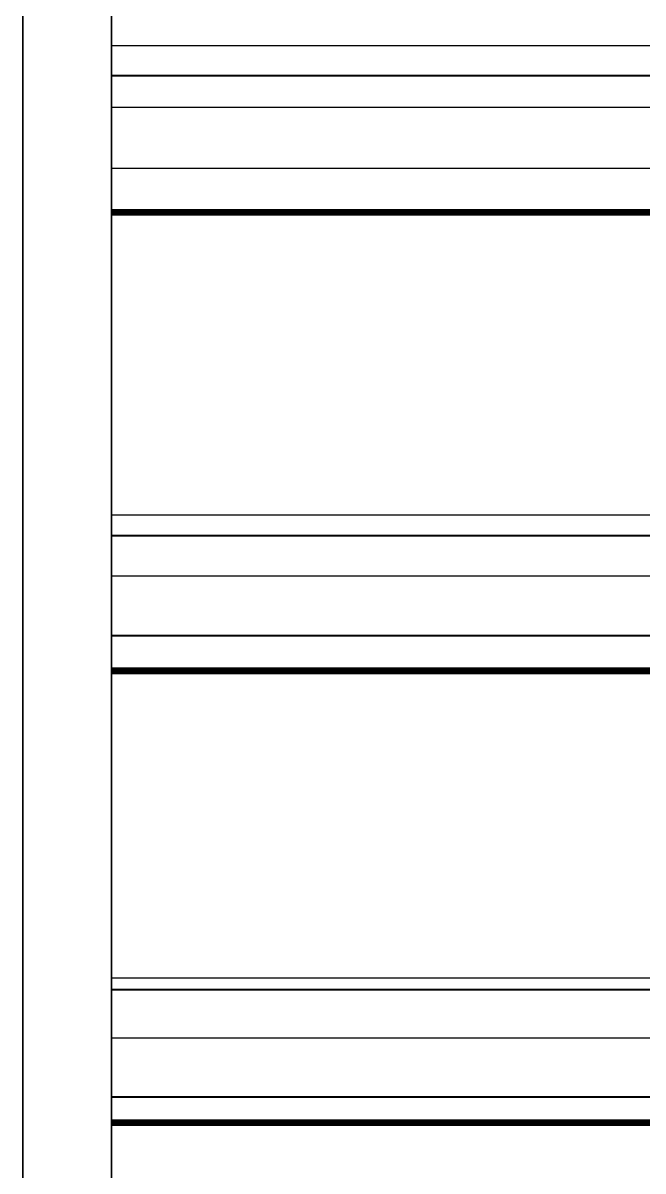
# Model space of a CAD drawing. Header units: millimetres. Extents: x -85 to 1059, y -155 to 155.
# Drawn here: x 1000 to 1003.5, y -89.45 to -82.97 of the extents above; entities that cross this region are included whole.
import ezdxf

# ---------------------------------------------------------------- set-up
doc = ezdxf.new("R2010")
doc.units = ezdxf.units.MM
doc.header["$MEASUREMENT"] = 0
doc.layers.add('Default', color=7, linetype='Continuous', true_color=0x000000)

msp = doc.modelspace()

# ---------------------------------------------------------------- linework, layer by layer
at = {"layer": 'Default'}
for points, knots in [([(1000, 0, -154), (1000, -154, -154), (1000, -154), (1000, -154, 154), (1000, 0, 154), (1000, 154, 154), (1000, 154), (1000, 154, -154), (1000, 0, -154)], [0, 0, 0, 241.902634, 241.902634, 483.805269, 483.805269, 725.707903, 725.707903, 967.610537, 967.610537, 967.610537]), ([(1000, 0, -150), (1000, -150, -150), (1000, -150), (1000, -150, 150), (1000, 0, 150), (1000, 150, 150), (1000, 150), (1000, 150, -150), (1000, 0, -150)], [0, 0, 0, 235.619449, 235.619449, 471.238898, 471.238898, 706.858347, 706.858347, 942.477796, 942.477796, 942.477796])]:
    msp.add_rational_spline(points, [1, 0.707106781187, 1, 0.707106781187, 1, 0.707106781187, 1, 0.707106781187, 1], degree=2, knots=knots, dxfattribs=at)
for points, degree, knots in [([(1000.5, 0.0018, 150.0005), (1000.5, 82.8446, 150.0005), (1000.5, 150.0018, 82.8432), (1000.5, 150.0018, 0.0004), (1000.5, 150.0018, -82.8427), (1000.5, 82.8446, -150), (1000.5, 0.0018, -150), (1000.5, -82.8411, -150), (1000.5, -149.9983, -82.8427), (1000.5, -149.9983, 0.0004), (1000.5, -149.9983, 82.8432), (1000.5, -82.8411, 150.0005), (1000.5, 0.0018, 150.0005)], 3, [-5, -5, -5, -5, -4, -4, -4, -3, -3, -3, -2, -2, -2, -1, -1, -1, -1]), ([(1000.5, 0.3488, 139.7504), (1000.5, -76.9709, 139.7504), (1000.5, -139.6511, 77.0702), (1000.5, -139.6511, -0.2498), (1000.5, -139.6511, -77.5699), (1000.5, -76.9709, -140.2497), (1000.5, 0.3488, -140.2497), (1000.5, 77.6689, -140.2497), (1000.5, 140.349, -77.5699), (1000.5, 140.349, -0.2498), (1000.5, 140.349, 77.0702), (1000.5, 77.6689, 139.7504), (1000.5, 0.3488, 139.7504)], 3, [20636, 20636, 20636, 20636, 20637, 20637, 20637, 20638, 20638, 20638, 20639, 20639, 20639, 20640, 20640, 20640, 20640]), ([(1000.5, 0.0018, 140.0004), (1000.5, -77.318, 140.0004), (1000.5, -139.9981, 77.3202), (1000.5, -139.9981, 0.0002), (1000.5, -139.9981, -77.3199), (1000.5, -77.318, -139.9997), (1000.5, 0.0018, -139.9997), (1000.5, 77.3215, -139.9997), (1000.5, 140.002, -77.3199), (1000.5, 140.002, 0.0002), (1000.5, 140.002, 77.3202), (1000.5, 77.3215, 140.0004), (1000.5, 0.0018, 140.0004)], 3, [-1, -1, -1, -1, 0, 0, 0, 1, 1, 1, 2, 2, 2, 3, 3, 3, 3]), ([(1000.5, -81.4378, -129.5303), (1000.5, -81.469, -129.5563), (1000.5, -81.5002, -129.5822), (1000.5, -81.5371, -129.6129), (1000.5, -81.5739, -129.6436), (1000.5, -81.6111, -129.6744), (1000.5, -81.6484, -129.7053), (1000.5, -81.6858, -129.7362), (1000.5, -81.7232, -129.767), (1000.5, -81.7607, -129.7983), (1000.5, -81.7983, -129.8295), (1000.5, -81.8362, -129.8604), (1000.5, -81.8741, -129.8912), (1000.5, -81.9126, -129.9226), (1000.5, -81.951, -129.954), (1000.5, -81.9897, -129.9854), (1000.5, -82.0283, -130.0168), (1000.5, -82.0673, -130.0482), (1000.5, -82.1063, -130.0796), (1000.5, -82.1453, -130.1112), (1000.5, -82.1842, -130.1428), (1000.5, -82.2239, -130.1745), (1000.5, -82.2636, -130.2063), (1000.5, -82.3033, -130.2382), (1000.5, -82.343, -130.2701), (1000.5, -82.3832, -130.3019), (1000.5, -82.4234, -130.3336), (1000.5, -82.4636, -130.3657), (1000.5, -82.5039, -130.3978), (1000.5, -82.5448, -130.4299), (1000.5, -82.5857, -130.462), (1000.5, -82.6266, -130.4943), (1000.5, -82.6675, -130.5266), (1000.5, -82.709, -130.5589), (1000.5, -82.7504, -130.5911), (1000.5, -82.7921, -130.6236), (1000.5, -82.8337, -130.656), (1000.5, -82.8755, -130.6885), (1000.5, -82.9173, -130.721), (1000.5, -82.9596, -130.7538), (1000.5, -83.002, -130.7866), (1000.5, -83.0445, -130.8192), (1000.5, -83.087, -130.8518), (1000.5, -83.0944, -130.8575), (1000.5, -83.1018, -130.8631)], 2, [12239, 12239, 12239, 12240, 12240, 12241, 12241, 12242, 12242, 12243, 12243, 12244, 12244, 12245, 12245, 12246, 12246, 12247, 12247, 12248, 12248, 12249, 12249, 12250, 12250, 12251, 12251, 12252, 12252, 12253, 12253, 12254, 12254, 12255, 12255, 12256, 12256, 12257, 12257, 12258, 12258, 12259, 12259, 12260, 12260, 12261, 12261, 12261]), ([(1000.5, -83.1018, 130.3635), (1000.5, -83.0944, 130.3579), (1000.5, -83.087, 130.3522), (1000.5, -83.0445, 130.3194), (1000.5, -83.002, 130.2866), (1000.5, -82.9596, 130.2542), (1000.5, -82.9173, 130.2217), (1000.5, -82.8755, 130.1889), (1000.5, -82.8337, 130.1561), (1000.5, -82.7921, 130.1238), (1000.5, -82.7504, 130.0915), (1000.5, -82.709, 130.0591), (1000.5, -82.6675, 130.0266), (1000.5, -82.6266, 129.9945), (1000.5, -82.5857, 129.9624), (1000.5, -82.5448, 129.9303), (1000.5, -82.5039, 129.8982), (1000.5, -82.4636, 129.8661), (1000.5, -82.4234, 129.834), (1000.5, -82.3832, 129.8021), (1000.5, -82.343, 129.7702), (1000.5, -82.3033, 129.7384), (1000.5, -82.2636, 129.7067), (1000.5, -82.2239, 129.6749), (1000.5, -82.1842, 129.6432), (1000.5, -82.1453, 129.6116), (1000.5, -82.1063, 129.58), (1000.5, -82.0673, 129.5486), (1000.5, -82.0283, 129.5172), (1000.5, -81.9897, 129.4858), (1000.5, -81.951, 129.4544), (1000.5, -81.9126, 129.4232), (1000.5, -81.8741, 129.392), (1000.5, -81.8362, 129.3606), (1000.5, -81.7983, 129.3292), (1000.5, -81.7607, 129.2983), (1000.5, -81.7232, 129.2674), (1000.5, -81.6858, 129.2366), (1000.5, -81.6484, 129.2057), (1000.5, -81.6111, 129.1748), (1000.5, -81.5739, 129.144), (1000.5, -81.5371, 129.1133), (1000.5, -81.5002, 129.0826), (1000.5, -81.469, 129.0565), (1000.5, -81.4378, 129.0304)], 2, [18829, 18829, 18829, 18830, 18830, 18831, 18831, 18832, 18832, 18833, 18833, 18834, 18834, 18835, 18835, 18836, 18836, 18837, 18837, 18838, 18838, 18839, 18839, 18840, 18840, 18841, 18841, 18842, 18842, 18843, 18843, 18844, 18844, 18845, 18845, 18846, 18846, 18847, 18847, 18848, 18848, 18849, 18849, 18850, 18850, 18851, 18851, 18851]), ([(1000.5, -83.2711, 127.845), (1000.5, -83.2828, 127.8874), (1000.5, -83.2944, 127.9297), (1000.5, -83.3069, 127.9759), (1000.5, -83.3195, 128.0221), (1000.5, -83.332, 128.0687), (1000.5, -83.3445, 128.1153), (1000.5, -83.3572, 128.1622), (1000.5, -83.3699, 128.2091), (1000.5, -83.3824, 128.2562), (1000.5, -83.395, 128.3033), (1000.5, -83.4075, 128.3509), (1000.5, -83.42, 128.3986), (1000.5, -83.4325, 128.4464), (1000.5, -83.4451, 128.4942), (1000.5, -83.4576, 128.5423), (1000.5, -83.4701, 128.5905), (1000.5, -83.4826, 128.6388), (1000.5, -83.4952, 128.6871), (1000.5, -83.5075, 128.736), (1000.5, -83.5199, 128.7848), (1000.5, -83.5324, 128.8341), (1000.5, -83.5449, 128.8833), (1000.5, -83.5572, 128.9327), (1000.5, -83.5696, 128.9821), (1000.5, -83.5819, 129.0316), (1000.5, -83.5943, 129.0812), (1000.5, -83.6068, 129.1313), (1000.5, -83.6193, 129.1814), (1000.5, -83.6315, 129.232), (1000.5, -83.6437, 129.2826), (1000.5, -83.6558, 129.3332), (1000.5, -83.668, 129.3839), (1000.5, -83.6804, 129.4348), (1000.5, -83.6927, 129.4858), (1000.5, -83.7049, 129.5371), (1000.5, -83.7171, 129.5885), (1000.5, -83.7292, 129.6402), (1000.5, -83.7414, 129.6918), (1000.5, -83.7536, 129.7439), (1000.5, -83.7657, 129.7959), (1000.5, -83.7779, 129.8481), (1000.5, -83.7901, 129.9003), (1000.5, -83.7922, 129.9093), (1000.5, -83.7943, 129.9183)], 2, [18804, 18804, 18804, 18805.045455, 18805.045455, 18806.090909, 18806.090909, 18807.136364, 18807.136364, 18808.181818, 18808.181818, 18809.227273, 18809.227273, 18810.272727, 18810.272727, 18811.318182, 18811.318182, 18812.363636, 18812.363636, 18813.409091, 18813.409091, 18814.454545, 18814.454545, 18815.5, 18815.5, 18816.545455, 18816.545455, 18817.590909, 18817.590909, 18818.636364, 18818.636364, 18819.681818, 18819.681818, 18820.727273, 18820.727273, 18821.772727, 18821.772727, 18822.818182, 18822.818182, 18823.863636, 18823.863636, 18824.909091, 18824.909091, 18825.954545, 18825.954545, 18827, 18827, 18827]), ([(1000.5, -83.7943, -130.4183), (1000.5, -83.7922, -130.4093), (1000.5, -83.7901, -130.4003), (1000.5, -83.7779, -130.3479), (1000.5, -83.7657, -130.2955), (1000.5, -83.7536, -130.2436), (1000.5, -83.7414, -130.1918), (1000.5, -83.7292, -130.1401), (1000.5, -83.7171, -130.0884), (1000.5, -83.7049, -130.0371), (1000.5, -83.6927, -129.9858), (1000.5, -83.6804, -129.9346), (1000.5, -83.668, -129.8835), (1000.5, -83.6558, -129.8328), (1000.5, -83.6437, -129.7822), (1000.5, -83.6315, -129.7318), (1000.5, -83.6193, -129.6813), (1000.5, -83.6068, -129.6314), (1000.5, -83.5943, -129.5815), (1000.5, -83.5819, -129.5316), (1000.5, -83.5696, -129.4816), (1000.5, -83.5572, -129.4323), (1000.5, -83.5449, -129.3829), (1000.5, -83.5324, -129.3338), (1000.5, -83.5199, -129.2848), (1000.5, -83.5075, -129.2359), (1000.5, -83.4952, -129.1871), (1000.5, -83.4826, -129.1386), (1000.5, -83.4701, -129.0901), (1000.5, -83.4576, -129.0419), (1000.5, -83.4451, -128.9938), (1000.5, -83.4325, -128.946), (1000.5, -83.42, -128.8982), (1000.5, -83.4075, -128.8507), (1000.5, -83.395, -128.8033), (1000.5, -83.3824, -128.756), (1000.5, -83.3699, -128.7087), (1000.5, -83.3572, -128.6618), (1000.5, -83.3445, -128.6149), (1000.5, -83.332, -128.5683), (1000.5, -83.3195, -128.5217), (1000.5, -83.3069, -128.4755), (1000.5, -83.2944, -128.4293), (1000.5, -83.2837, -128.39), (1000.5, -83.2729, -128.3506)], 2, [12263, 12263, 12263, 12264, 12264, 12265, 12265, 12266, 12266, 12267, 12267, 12268, 12268, 12269, 12269, 12270, 12270, 12271, 12271, 12272, 12272, 12273, 12273, 12274, 12274, 12275, 12275, 12276, 12276, 12277, 12277, 12278, 12278, 12279, 12279, 12280, 12280, 12281, 12281, 12282, 12282, 12283, 12283, 12284, 12284, 12285, 12285, 12285]), ([(1000.5, -83.2729, -128.3168), (1000.5, -83.3962, -128.236), (1000.5, -83.5195, -128.1552), (1000.5, -83.65, -128.0695), (1000.5, -83.7806, -127.9838), (1000.5, -83.9035, -127.9026), (1000.5, -84.0264, -127.8215)], 2, [12294, 12294, 12294, 12295, 12295, 12296, 12296, 12297, 12297, 12297]), ([(1000.5, -84.0264, 127.3219), (1000.5, -83.9035, 127.403), (1000.5, -83.7806, 127.4842), (1000.5, -83.65, 127.5699), (1000.5, -83.5195, 127.6556), (1000.5, -83.3962, 127.7362), (1000.5, -83.2729, 127.8168)], 2, [18793, 18793, 18793, 18794, 18794, 18795, 18795, 18796, 18796, 18796]), ([(1000.5, -84.0286, -127.8208), (1000.5, -84.0298, -127.8208), (1000.5, -84.031, -127.8208), (1000.5, -84.0323, -127.8208), (1000.5, -84.0335, -127.8208)], 2, [12298, 12298, 12298, 12299, 12299, 12300, 12300, 12300]), ([(1000.5, -84.0483, -127.8282), (1000.5, -84.0506, -127.8298), (1000.5, -84.0529, -127.8314), (1000.5, -84.0554, -127.8331), (1000.5, -84.0578, -127.8349)], 2, [12304, 12304, 12304, 12305, 12305, 12306, 12306, 12306]), ([(1000.5, -85.7487, 128.6342), (1000.5, -85.7413, 128.6286), (1000.5, -85.7339, 128.6229), (1000.5, -85.6907, 128.5912), (1000.5, -85.6475, 128.5594), (1000.5, -85.6044, 128.5275), (1000.5, -85.5614, 128.4956), (1000.5, -85.5189, 128.4638), (1000.5, -85.4764, 128.4321), (1000.5, -85.434, 128.4007), (1000.5, -85.3917, 128.3693), (1000.5, -85.3499, 128.3377), (1000.5, -85.3081, 128.3061), (1000.5, -85.2663, 128.2747), (1000.5, -85.2245, 128.2433), (1000.5, -85.1832, 128.2119), (1000.5, -85.1419, 128.1805), (1000.5, -85.1008, 128.1497), (1000.5, -85.0597, 128.1188), (1000.5, -85.0188, 128.0876), (1000.5, -84.9779, 128.0564), (1000.5, -84.9377, 128.0253), (1000.5, -84.8974, 127.9943), (1000.5, -84.8572, 127.9634), (1000.5, -84.817, 127.9325), (1000.5, -84.7772, 127.9018), (1000.5, -84.7373, 127.8712), (1000.5, -84.6978, 127.8405), (1000.5, -84.6583, 127.8098), (1000.5, -84.6189, 127.7793), (1000.5, -84.5796, 127.7487), (1000.5, -84.5408, 127.718), (1000.5, -84.502, 127.6874), (1000.5, -84.4634, 127.657), (1000.5, -84.4247, 127.6267), (1000.5, -84.3863, 127.5963), (1000.5, -84.3478, 127.566), (1000.5, -84.3097, 127.536), (1000.5, -84.2716, 127.506), (1000.5, -84.2339, 127.476), (1000.5, -84.1961, 127.4461), (1000.5, -84.1587, 127.4162), (1000.5, -84.1213, 127.3864), (1000.5, -84.0871, 127.3589), (1000.5, -84.0529, 127.3314)], 2, [18762, 18762, 18762, 18763.045455, 18763.045455, 18764.090909, 18764.090909, 18765.136364, 18765.136364, 18766.181818, 18766.181818, 18767.227273, 18767.227273, 18768.272727, 18768.272727, 18769.318182, 18769.318182, 18770.363636, 18770.363636, 18771.409091, 18771.409091, 18772.454545, 18772.454545, 18773.5, 18773.5, 18774.545455, 18774.545455, 18775.590909, 18775.590909, 18776.636364, 18776.636364, 18777.681818, 18777.681818, 18778.727273, 18778.727273, 18779.772727, 18779.772727, 18780.818182, 18780.818182, 18781.863636, 18781.863636, 18782.909091, 18782.909091, 18783.954545, 18783.954545, 18785, 18785, 18785]), ([(1000.5, -84.0578, -127.8349), (1000.5, -84.0896, -127.8605), (1000.5, -84.1213, -127.886), (1000.5, -84.1587, -127.9158), (1000.5, -84.1961, -127.9457), (1000.5, -84.2339, -127.9758), (1000.5, -84.2716, -128.006), (1000.5, -84.3097, -128.0361), (1000.5, -84.3478, -128.0663), (1000.5, -84.3863, -128.0965), (1000.5, -84.4247, -128.1266), (1000.5, -84.4634, -128.157), (1000.5, -84.502, -128.1873), (1000.5, -84.5408, -128.2176), (1000.5, -84.5796, -128.248), (1000.5, -84.6189, -128.2787), (1000.5, -84.6583, -128.3094), (1000.5, -84.6978, -128.3401), (1000.5, -84.7373, -128.3707), (1000.5, -84.7772, -128.4016), (1000.5, -84.817, -128.4325), (1000.5, -84.8572, -128.4634), (1000.5, -84.8974, -128.4942), (1000.5, -84.9377, -128.5251), (1000.5, -84.9779, -128.556), (1000.5, -85.0188, -128.587), (1000.5, -85.0597, -128.618), (1000.5, -85.1008, -128.6494), (1000.5, -85.1419, -128.6808), (1000.5, -85.1832, -128.7121), (1000.5, -85.2245, -128.7433), (1000.5, -85.2663, -128.7747), (1000.5, -85.3081, -128.8061), (1000.5, -85.3499, -128.8375), (1000.5, -85.3917, -128.8689), (1000.5, -85.434, -128.9006), (1000.5, -85.4764, -128.9324), (1000.5, -85.5189, -128.9639), (1000.5, -85.5614, -128.9955), (1000.5, -85.6044, -129.0273), (1000.5, -85.6475, -129.059), (1000.5, -85.6907, -129.0909), (1000.5, -85.7339, -129.1229), (1000.5, -85.7413, -129.1282), (1000.5, -85.7487, -129.1335)], 2, [12306, 12306, 12306, 12307, 12307, 12308, 12308, 12309, 12309, 12310, 12310, 12311, 12311, 12312, 12312, 12313, 12313, 12314, 12314, 12315, 12315, 12316, 12316, 12317, 12317, 12318, 12318, 12319, 12319, 12320, 12320, 12321, 12321, 12322, 12322, 12323, 12323, 12324, 12324, 12325, 12325, 12326, 12326, 12327, 12327, 12328, 12328, 12328]), ([(1000.5, -86.4274, -128.6565), (1000.5, -86.4142, -128.6046), (1000.5, -86.401, -128.5528), (1000.5, -86.3878, -128.5011), (1000.5, -86.3745, -128.4494), (1000.5, -86.3613, -128.3981), (1000.5, -86.3481, -128.3468), (1000.5, -86.3348, -128.2956), (1000.5, -86.3216, -128.2445), (1000.5, -86.3084, -128.1935), (1000.5, -86.2952, -128.1425), (1000.5, -86.2817, -128.0921), (1000.5, -86.2683, -128.0416), (1000.5, -86.2549, -127.9915), (1000.5, -86.2415, -127.9414), (1000.5, -86.2283, -127.8917), (1000.5, -86.2151, -127.8419), (1000.5, -86.2017, -127.7925), (1000.5, -86.1883, -127.7432), (1000.5, -86.1749, -127.6938), (1000.5, -86.1615, -127.6444), (1000.5, -86.1479, -127.5957), (1000.5, -86.1343, -127.547), (1000.5, -86.1209, -127.4985), (1000.5, -86.1075, -127.45), (1000.5, -86.0941, -127.4017), (1000.5, -86.0807, -127.3533), (1000.5, -86.0673, -127.3055), (1000.5, -86.0539, -127.2577), (1000.5, -86.0404, -127.2101), (1000.5, -86.027, -127.1625), (1000.5, -86.0135, -127.1154), (1000.5, -85.9999, -127.0683), (1000.5, -85.9863, -127.0212), (1000.5, -85.9727, -126.9741), (1000.5, -85.9591, -126.9275), (1000.5, -85.9456, -126.881), (1000.5, -85.9321, -126.8348), (1000.5, -85.9187, -126.7885), (1000.5, -85.9052, -126.7425), (1000.5, -85.8916, -126.6965), (1000.5, -85.8792, -126.6547), (1000.5, -85.8669, -126.6129)], 2, [12331, 12331, 12331, 12332.047619, 12332.047619, 12333.095238, 12333.095238, 12334.142857, 12334.142857, 12335.190476, 12335.190476, 12336.238095, 12336.238095, 12337.285714, 12337.285714, 12338.333333, 12338.333333, 12339.380952, 12339.380952, 12340.428571, 12340.428571, 12341.47619, 12341.47619, 12342.52381, 12342.52381, 12343.571429, 12343.571429, 12344.619048, 12344.619048, 12345.666667, 12345.666667, 12346.714286, 12346.714286, 12347.761905, 12347.761905, 12348.809524, 12348.809524, 12349.857143, 12349.857143, 12350.904762, 12350.904762, 12351.952381, 12351.952381, 12353, 12353, 12353]), ([(1000.5, -85.8669, 126.1129), (1000.5, -85.8792, 126.1547), (1000.5, -85.8916, 126.1965), (1000.5, -85.9052, 126.2426), (1000.5, -85.9187, 126.2886), (1000.5, -85.9321, 126.335), (1000.5, -85.9456, 126.3814), (1000.5, -85.9591, 126.4281), (1000.5, -85.9727, 126.4749), (1000.5, -85.9863, 126.5216), (1000.5, -85.9999, 126.5683), (1000.5, -86.0135, 126.6156), (1000.5, -86.027, 126.6629), (1000.5, -86.0404, 126.7103), (1000.5, -86.0539, 126.7578), (1000.5, -86.0673, 126.8058), (1000.5, -86.0807, 126.8537), (1000.5, -86.0941, 126.9019), (1000.5, -86.1075, 126.9501), (1000.5, -86.1209, 126.9987), (1000.5, -86.1343, 127.0474), (1000.5, -86.1479, 127.0963), (1000.5, -86.1615, 127.1451), (1000.5, -86.1749, 127.1942), (1000.5, -86.1883, 127.2432), (1000.5, -86.2017, 127.2928), (1000.5, -86.2151, 127.3423), (1000.5, -86.2283, 127.3921), (1000.5, -86.2415, 127.4418), (1000.5, -86.2549, 127.4919), (1000.5, -86.2683, 127.542), (1000.5, -86.2817, 127.5925), (1000.5, -86.2952, 127.6429), (1000.5, -86.3084, 127.6937), (1000.5, -86.3216, 127.7445), (1000.5, -86.3348, 127.7955), (1000.5, -86.3481, 127.8465), (1000.5, -86.3613, 127.898), (1000.5, -86.3745, 127.9495), (1000.5, -86.3878, 128.0012), (1000.5, -86.401, 128.0528), (1000.5, -86.4142, 128.105), (1000.5, -86.4274, 128.1573), (1000.5, -86.4296, 128.1663), (1000.5, -86.4317, 128.1752)], 2, [18737, 18737, 18737, 18738.045455, 18738.045455, 18739.090909, 18739.090909, 18740.136364, 18740.136364, 18741.181818, 18741.181818, 18742.227273, 18742.227273, 18743.272727, 18743.272727, 18744.318182, 18744.318182, 18745.363636, 18745.363636, 18746.409091, 18746.409091, 18747.454545, 18747.454545, 18748.5, 18748.5, 18749.545455, 18749.545455, 18750.590909, 18750.590909, 18751.636364, 18751.636364, 18752.681818, 18752.681818, 18753.727273, 18753.727273, 18754.772727, 18754.772727, 18755.818182, 18755.818182, 18756.863636, 18756.863636, 18757.909091, 18757.909091, 18758.954545, 18758.954545, 18760, 18760, 18760]), ([(1000.5, -85.8679, -126.5839), (1000.5, -85.9896, -126.5009), (1000.5, -86.1114, -126.4178), (1000.5, -86.2399, -126.3294), (1000.5, -86.3685, -126.241), (1000.5, -86.4897, -126.1574), (1000.5, -86.6109, -126.0738)], 2, [12361, 12361, 12361, 12362, 12362, 12363, 12363, 12364, 12364, 12364]), ([(1000.5, -86.6109, 125.5742), (1000.5, -86.4897, 125.6578), (1000.5, -86.3685, 125.7414), (1000.5, -86.2399, 125.8296), (1000.5, -86.1114, 125.9178), (1000.5, -85.9896, 126.0011), (1000.5, -85.8679, 126.0843)], 2, [18726, 18726, 18726, 18727, 18727, 18728, 18728, 18729, 18729, 18729]), ([(1000.5, -86.6292, 125.5777), (1000.5, -86.6271, 125.5769), (1000.5, -86.625, 125.576), (1000.5, -86.6232, 125.5753), (1000.5, -86.6215, 125.5746)], 2, [18720, 18720, 18720, 18721, 18721, 18722, 18722, 18722]), ([(1000.5, -86.643, -126.0865), (1000.5, -86.6753, -126.1114), (1000.5, -86.7076, -126.1363), (1000.5, -86.7455, -126.1654), (1000.5, -86.7834, -126.1945), (1000.5, -86.8219, -126.2237), (1000.5, -86.8603, -126.253), (1000.5, -86.8989, -126.2825), (1000.5, -86.9376, -126.3119), (1000.5, -86.9765, -126.3412), (1000.5, -87.0155, -126.3705), (1000.5, -87.0547, -126.4001), (1000.5, -87.0938, -126.4298), (1000.5, -87.1334, -126.4594), (1000.5, -87.1729, -126.489), (1000.5, -87.2127, -126.5188), (1000.5, -87.2526, -126.5487), (1000.5, -87.2928, -126.5786), (1000.5, -87.333, -126.6086), (1000.5, -87.3734, -126.6384), (1000.5, -87.4138, -126.6682), (1000.5, -87.4547, -126.6984), (1000.5, -87.4957, -126.7286), (1000.5, -87.5366, -126.7587), (1000.5, -87.5775, -126.7889), (1000.5, -87.619, -126.8191), (1000.5, -87.6604, -126.8492), (1000.5, -87.702, -126.8796), (1000.5, -87.7437, -126.9099), (1000.5, -87.7856, -126.9404), (1000.5, -87.8276, -126.9709), (1000.5, -87.8701, -127.0014), (1000.5, -87.9126, -127.032), (1000.5, -87.9551, -127.0626), (1000.5, -87.9977, -127.0933), (1000.5, -88.0405, -127.124), (1000.5, -88.0834, -127.1547), (1000.5, -88.1266, -127.1854), (1000.5, -88.1698, -127.2161), (1000.5, -88.2134, -127.247), (1000.5, -88.257, -127.2778), (1000.5, -88.3009, -127.3089), (1000.5, -88.3448, -127.3399), (1000.5, -88.3524, -127.3452), (1000.5, -88.36, -127.3505)], 2, [12373, 12373, 12373, 12374, 12374, 12375, 12375, 12376, 12376, 12377, 12377, 12378, 12378, 12379, 12379, 12380, 12380, 12381, 12381, 12382, 12382, 12383, 12383, 12384, 12384, 12385, 12385, 12386, 12386, 12387, 12387, 12388, 12388, 12389, 12389, 12390, 12390, 12391, 12391, 12392, 12392, 12393, 12393, 12394, 12394, 12395, 12395, 12395]), ([(1000.5, -88.36, 126.8509), (1000.5, -88.3524, 126.8456), (1000.5, -88.3448, 126.8403), (1000.5, -88.3009, 126.8093), (1000.5, -88.257, 126.7782), (1000.5, -88.2134, 126.7474), (1000.5, -88.1698, 126.7165), (1000.5, -88.1266, 126.6856), (1000.5, -88.0834, 126.6548), (1000.5, -88.0405, 126.6239), (1000.5, -87.9977, 126.593), (1000.5, -87.9551, 126.5627), (1000.5, -87.9126, 126.5324), (1000.5, -87.8701, 126.5018), (1000.5, -87.8276, 126.4713), (1000.5, -87.7856, 126.4408), (1000.5, -87.7437, 126.4103), (1000.5, -87.702, 126.38), (1000.5, -87.6604, 126.3496), (1000.5, -87.619, 126.3193), (1000.5, -87.5775, 126.2889), (1000.5, -87.5366, 126.2588), (1000.5, -87.4957, 126.2286), (1000.5, -87.4547, 126.1986), (1000.5, -87.4138, 126.1686), (1000.5, -87.3734, 126.1387), (1000.5, -87.333, 126.1087), (1000.5, -87.2928, 126.0789), (1000.5, -87.2526, 126.0491), (1000.5, -87.2127, 126.0194), (1000.5, -87.1729, 125.9898), (1000.5, -87.1334, 125.96), (1000.5, -87.0938, 125.9302), (1000.5, -87.0547, 125.9007), (1000.5, -87.0155, 125.8713), (1000.5, -86.9765, 125.8416), (1000.5, -86.9376, 125.812), (1000.5, -86.8989, 125.7827), (1000.5, -86.8603, 125.7534), (1000.5, -86.8219, 125.7241), (1000.5, -86.7834, 125.6949), (1000.5, -86.7455, 125.6658), (1000.5, -86.7076, 125.6367), (1000.5, -86.6753, 125.6118), (1000.5, -86.643, 125.5869)], 2, [18695, 18695, 18695, 18696, 18696, 18697, 18697, 18698, 18698, 18699, 18699, 18700, 18700, 18701, 18701, 18702, 18702, 18703, 18703, 18704, 18704, 18705, 18705, 18706, 18706, 18707, 18707, 18708, 18708, 18709, 18709, 18710, 18710, 18711, 18711, 18712, 18712, 18713, 18713, 18714, 18714, 18715, 18715, 18716, 18716, 18717, 18717, 18717]), ([(1000.5, -88.4245, 124.3176), (1000.5, -88.425, 124.3201), (1000.5, -88.4256, 124.3226), (1000.5, -88.4261, 124.3252), (1000.5, -88.4266, 124.3279)], 2, [18668, 18668, 18668, 18669, 18669, 18670, 18670, 18670]), ([(1000.5, -88.4273, -124.7992), (1000.5, -88.5471, -124.7137), (1000.5, -88.6669, -124.6281), (1000.5, -88.7937, -124.5371), (1000.5, -88.9205, -124.4461), (1000.5, -89.0401, -124.36), (1000.5, -89.1597, -124.2739)], 2, [12428, 12428, 12428, 12429, 12429, 12430, 12430, 12431, 12431, 12431]), ([(1000.5, -89.1597, 123.774), (1000.5, -89.0401, 123.8602), (1000.5, -88.9205, 123.9465), (1000.5, -88.7937, 124.0372), (1000.5, -88.6669, 124.1278), (1000.5, -88.5471, 124.2137), (1000.5, -88.4273, 124.2996)], 2, [18659, 18659, 18659, 18660, 18660, 18661, 18661, 18662, 18662, 18662]), ([(1000.5, -89.0334, -126.8774), (1000.5, -89.0311, -126.8688), (1000.5, -89.0288, -126.8602), (1000.5, -89.0145, -126.8083), (1000.5, -89.0003, -126.7564), (1000.5, -88.9858, -126.7051), (1000.5, -88.9713, -126.6538), (1000.5, -88.957, -126.6026), (1000.5, -88.9428, -126.5515), (1000.5, -88.9285, -126.5007), (1000.5, -88.9142, -126.4499), (1000.5, -88.8999, -126.3993), (1000.5, -88.8856, -126.3486), (1000.5, -88.8713, -126.2985), (1000.5, -88.857, -126.2484), (1000.5, -88.8427, -126.1985), (1000.5, -88.8285, -126.1486), (1000.5, -88.814, -126.099), (1000.5, -88.7995, -126.0495), (1000.5, -88.7852, -126.0004), (1000.5, -88.7709, -125.9514), (1000.5, -88.7565, -125.9024), (1000.5, -88.742, -125.8533), (1000.5, -88.7276, -125.8048), (1000.5, -88.7131, -125.7563), (1000.5, -88.6988, -125.708), (1000.5, -88.6845, -125.6597), (1000.5, -88.6701, -125.6119), (1000.5, -88.6556, -125.564), (1000.5, -88.6411, -125.5162), (1000.5, -88.6267, -125.4684), (1000.5, -88.6122, -125.4214), (1000.5, -88.5977, -125.3743), (1000.5, -88.5833, -125.3273), (1000.5, -88.5688, -125.2804), (1000.5, -88.5543, -125.2338), (1000.5, -88.5399, -125.1873), (1000.5, -88.5254, -125.1409), (1000.5, -88.511, -125.0945), (1000.5, -88.4965, -125.0485), (1000.5, -88.482, -125.0024), (1000.5, -88.4676, -124.9567), (1000.5, -88.4531, -124.9111), (1000.5, -88.4406, -124.8723), (1000.5, -88.428, -124.8334)], 2, [12397, 12397, 12397, 12398, 12398, 12399, 12399, 12400, 12400, 12401, 12401, 12402, 12402, 12403, 12403, 12404, 12404, 12405, 12405, 12406, 12406, 12407, 12407, 12408, 12408, 12409, 12409, 12410, 12410, 12411, 12411, 12412, 12412, 12413, 12413, 12414, 12414, 12415, 12415, 12416, 12416, 12417, 12417, 12418, 12418, 12419, 12419, 12419]), ([(1000.5, -88.428, 124.3339), (1000.5, -88.4406, 124.3725), (1000.5, -88.4531, 124.4111), (1000.5, -88.4676, 124.457), (1000.5, -88.482, 124.5028), (1000.5, -88.4965, 124.5487), (1000.5, -88.511, 124.5946), (1000.5, -88.5254, 124.6409), (1000.5, -88.5399, 124.6873), (1000.5, -88.5543, 124.7339), (1000.5, -88.5688, 124.7805), (1000.5, -88.5833, 124.8274), (1000.5, -88.5977, 124.8743), (1000.5, -88.6122, 124.9218), (1000.5, -88.6267, 124.9692), (1000.5, -88.6411, 125.0168), (1000.5, -88.6556, 125.0645), (1000.5, -88.6701, 125.1123), (1000.5, -88.6845, 125.1601), (1000.5, -88.6988, 125.2082), (1000.5, -88.7131, 125.2564), (1000.5, -88.7276, 125.305), (1000.5, -88.742, 125.3537), (1000.5, -88.7565, 125.4026), (1000.5, -88.7709, 125.4515), (1000.5, -88.7852, 125.5007), (1000.5, -88.7995, 125.5499), (1000.5, -88.814, 125.5994), (1000.5, -88.8285, 125.649), (1000.5, -88.8427, 125.6987), (1000.5, -88.857, 125.7485), (1000.5, -88.8713, 125.7988), (1000.5, -88.8856, 125.849), (1000.5, -88.8999, 125.8995), (1000.5, -88.9142, 125.9499), (1000.5, -88.9285, 126.0007), (1000.5, -88.9428, 126.0515), (1000.5, -88.957, 126.1025), (1000.5, -88.9713, 126.1535), (1000.5, -88.9858, 126.205), (1000.5, -89.0003, 126.2565), (1000.5, -89.0145, 126.3083), (1000.5, -89.0288, 126.3602)], 2, [18671, 18671, 18671, 18672, 18672, 18673, 18673, 18674, 18674, 18675, 18675, 18676, 18676, 18677, 18677, 18678, 18678, 18679, 18679, 18680, 18680, 18681, 18681, 18682, 18682, 18683, 18683, 18684, 18684, 18685, 18685, 18686, 18686, 18687, 18687, 18688, 18688, 18689, 18689, 18690, 18690, 18691, 18691, 18692, 18692, 18692]), ([(1000.5, -89.1915, -124.2859), (1000.5, -89.2243, -124.3101), (1000.5, -89.2571, -124.3343), (1000.5, -89.2957, -124.3627), (1000.5, -89.3343, -124.3911), (1000.5, -89.3731, -124.4195), (1000.5, -89.4119, -124.4479), (1000.5, -89.4513, -124.4764), (1000.5, -89.4906, -124.505), (1000.5, -89.5303, -124.5338), (1000.5, -89.57, -124.5625), (1000.5, -89.6097, -124.5911), (1000.5, -89.6494, -124.6197), (1000.5, -89.6896, -124.6486), (1000.5, -89.7298, -124.6775), (1000.5, -89.7702, -124.7064), (1000.5, -89.8106, -124.7354), (1000.5, -89.8515, -124.7643), (1000.5, -89.8924, -124.7932), (1000.5, -89.9334, -124.8225), (1000.5, -89.9743, -124.8518), (1000.5, -90.0157, -124.8811), (1000.5, -90.0572, -124.9104), (1000.5, -90.0988, -124.9396), (1000.5, -90.1404, -124.9689), (1000.5, -90.1824, -124.9982), (1000.5, -90.2244, -125.0275), (1000.5, -90.2667, -125.0571), (1000.5, -90.3091, -125.0867), (1000.5, -90.3517, -125.1162), (1000.5, -90.3944, -125.1457), (1000.5, -90.4373, -125.1755), (1000.5, -90.4802, -125.2053), (1000.5, -90.5234, -125.2349), (1000.5, -90.5666, -125.2645), (1000.5, -90.6102, -125.2944), (1000.5, -90.6537, -125.3242), (1000.5, -90.6975, -125.3541), (1000.5, -90.7412, -125.3841), (1000.5, -90.7855, -125.4141), (1000.5, -90.8298, -125.4441), (1000.5, -90.8742, -125.4743), (1000.5, -90.9187, -125.5044), (1000.5, -90.9264, -125.5095), (1000.5, -90.9342, -125.5147)], 2, [12440, 12440, 12440, 12441, 12441, 12442, 12442, 12443, 12443, 12444, 12444, 12445, 12445, 12446, 12446, 12447, 12447, 12448, 12448, 12449, 12449, 12450, 12450, 12451, 12451, 12452, 12452, 12453, 12453, 12454, 12454, 12455, 12455, 12456, 12456, 12457, 12457, 12458, 12458, 12459, 12459, 12460, 12460, 12461, 12461, 12462, 12462, 12462]), ([(1000.5, -90.9342, 125.0147), (1000.5, -90.9264, 125.0096), (1000.5, -90.9187, 125.0045), (1000.5, -90.8742, 124.9745), (1000.5, -90.8298, 124.9445), (1000.5, -90.7855, 124.9145), (1000.5, -90.7412, 124.8845), (1000.5, -90.6975, 124.8546), (1000.5, -90.6537, 124.8246), (1000.5, -90.6102, 124.7948), (1000.5, -90.5666, 124.7649), (1000.5, -90.5234, 124.7351), (1000.5, -90.4802, 124.7053), (1000.5, -90.4373, 124.6757), (1000.5, -90.3944, 124.6461), (1000.5, -90.3517, 124.6164), (1000.5, -90.3091, 124.5868), (1000.5, -90.2667, 124.5575), (1000.5, -90.2244, 124.5282), (1000.5, -90.1824, 124.4986), (1000.5, -90.1404, 124.469), (1000.5, -90.0988, 124.4397), (1000.5, -90.0572, 124.4104), (1000.5, -90.0157, 124.3813), (1000.5, -89.9743, 124.3522), (1000.5, -89.9334, 124.3231), (1000.5, -89.8924, 124.294), (1000.5, -89.8515, 124.2649), (1000.5, -89.8106, 124.2358), (1000.5, -89.7702, 124.2069), (1000.5, -89.7298, 124.1779), (1000.5, -89.6896, 124.1492), (1000.5, -89.6494, 124.1204), (1000.5, -89.6097, 124.0915), (1000.5, -89.57, 124.0626), (1000.5, -89.5303, 124.034), (1000.5, -89.4906, 124.0054), (1000.5, -89.4513, 123.9767), (1000.5, -89.4119, 123.9479), (1000.5, -89.3731, 123.9195), (1000.5, -89.3343, 123.8911), (1000.5, -89.2957, 123.8627), (1000.5, -89.2571, 123.8343), (1000.5, -89.2243, 123.8102), (1000.5, -89.1915, 123.786)], 2, [18628, 18628, 18628, 18629, 18629, 18630, 18630, 18631, 18631, 18632, 18632, 18633, 18633, 18634, 18634, 18635, 18635, 18636, 18636, 18637, 18637, 18638, 18638, 18639, 18639, 18640, 18640, 18641, 18641, 18642, 18642, 18643, 18643, 18644, 18644, 18645, 18645, 18646, 18646, 18647, 18647, 18648, 18648, 18649, 18649, 18650, 18650, 18650])]:
    msp.add_open_spline(points, degree=degree, knots=knots, dxfattribs=at)
for points in [[(1007, -83.1018, -130.8631), (1003.75, -83.1018, -130.8631), (1000.5, -83.1018, -130.8631)], [(1000.5, -83.1018, -130.8631), (1000.5, -83.2759, -130.7536), (1000.5, -83.45, -130.644)], [(1007, -83.1018, 130.3635), (1003.75, -83.1018, 130.3635), (1000.5, -83.1018, 130.3635)], [(1000.5, -83.45, 130.1445), (1000.5, -83.2759, 130.254), (1000.5, -83.1018, 130.3635)], [(1007, -83.269, -128.3305), (1003.75, -83.269, -128.3305), (1000.5, -83.269, -128.3305)], [(1000.5, -83.2694, -128.3348), (1000.5, -83.2692, -128.3326), (1000.5, -83.269, -128.3305)], [(1007, -83.269, -128.3267), (1003.75, -83.269, -128.3267), (1000.5, -83.269, -128.3267)], [(1000.5, -83.269, -128.3305), (1000.5, -83.269, -128.3286), (1000.5, -83.269, -128.3267)], [(1000.5, -83.269, -128.3267), (1000.5, -83.2692, -128.3249), (1000.5, -83.2694, -128.3231)], [(1007, -83.269, 127.8267), (1003.75, -83.269, 127.8267), (1000.5, -83.269, 127.8267)], [(1000.5, -83.2694, 127.8235), (1000.5, -83.2692, 127.8251), (1000.5, -83.269, 127.8267)], [(1007, -83.269, 127.8306), (1003.75, -83.269, 127.8306), (1000.5, -83.269, 127.8306)], [(1000.5, -83.269, 127.8267), (1000.5, -83.269, 127.8286), (1000.5, -83.269, 127.8306)], [(1000.5, -83.269, 127.8306), (1000.5, -83.2692, 127.8327), (1000.5, -83.2694, 127.8348)], [(1007, -83.2694, -128.3348), (1003.75, -83.2694, -128.3348), (1000.5, -83.2694, -128.3348)], [(1000.5, -83.2701, -128.3397), (1000.5, -83.2697, -128.3372), (1000.5, -83.2694, -128.3348)], [(1007, -83.2694, -128.3231), (1003.75, -83.2694, -128.3231), (1000.5, -83.2694, -128.3231)], [(1000.5, -83.2694, -128.3231), (1000.5, -83.2699, -128.3217), (1000.5, -83.2704, -128.3203)], [(1007, -83.2694, 127.8235), (1003.75, -83.2694, 127.8235), (1000.5, -83.2694, 127.8235)], [(1000.5, -83.2704, 127.8207), (1000.5, -83.2699, 127.8221), (1000.5, -83.2694, 127.8235)], [(1007, -83.2694, 127.8348), (1003.75, -83.2694, 127.8348), (1000.5, -83.2694, 127.8348)], [(1000.5, -83.2694, 127.8348), (1000.5, -83.2697, 127.8373), (1000.5, -83.2701, 127.8398)], [(1007, -83.2701, -128.3397), (1003.75, -83.2701, -128.3397), (1000.5, -83.2701, -128.3397)], [(1000.5, -83.2711, -128.345), (1000.5, -83.2706, -128.3424), (1000.5, -83.2701, -128.3397)], [(1007, -83.2701, 127.8398), (1003.75, -83.2701, 127.8398), (1000.5, -83.2701, 127.8398)], [(1000.5, -83.2701, 127.8398), (1000.5, -83.2706, 127.8424), (1000.5, -83.2711, 127.845)], [(1007, -83.2704, -128.3203), (1003.75, -83.2704, -128.3203), (1000.5, -83.2704, -128.3203)], [(1000.5, -83.2704, -128.3203), (1000.5, -83.271, -128.3192), (1000.5, -83.2715, -128.3182)], [(1007, -83.2704, 127.8207), (1003.75, -83.2704, 127.8207), (1000.5, -83.2704, 127.8207)], [(1000.5, -83.2715, 127.8182), (1000.5, -83.271, 127.8195), (1000.5, -83.2704, 127.8207)], [(1007, -83.2711, -128.345), (1003.75, -83.2711, -128.345), (1000.5, -83.2711, -128.345)], [(1000.5, -83.2729, -128.3506), (1000.5, -83.272, -128.3478), (1000.5, -83.2711, -128.345)], [(1007, -83.2711, 127.845), (1003.75, -83.2711, 127.845), (1000.5, -83.2711, 127.845)], [(1007, -83.2715, -128.3182), (1003.75, -83.2715, -128.3182), (1000.5, -83.2715, -128.3182)], [(1000.5, -83.2715, -128.3182), (1000.5, -83.2722, -128.3175), (1000.5, -83.2729, -128.3168)], [(1007, -83.2715, 127.8182), (1003.75, -83.2715, 127.8182), (1000.5, -83.2715, 127.8182)], [(1000.5, -83.2729, 127.8168), (1000.5, -83.2722, 127.8175), (1000.5, -83.2715, 127.8182)], [(1007, -83.2729, -128.3506), (1003.75, -83.2729, -128.3506), (1000.5, -83.2729, -128.3506)], [(1007, -83.2729, -128.3168), (1003.75, -83.2729, -128.3168), (1000.5, -83.2729, -128.3168)], [(1007, -83.2729, 127.8168), (1003.75, -83.2729, 127.8168), (1000.5, -83.2729, 127.8168)], [(1007, -83.45, -130.644), (1003.75, -83.45, -130.644), (1000.5, -83.45, -130.644)], [(1000.5, -83.45, -130.644), (1000.5, -83.6222, -130.5312), (1000.5, -83.7943, -130.4183)], [(1007, -83.45, 130.1445), (1003.75, -83.45, 130.1445), (1000.5, -83.45, 130.1445)], [(1000.5, -83.7943, 129.9183), (1000.5, -83.6222, 130.0314), (1000.5, -83.45, 130.1445)], [(1007, -83.7943, -130.4183), (1003.75, -83.7943, -130.4183), (1000.5, -83.7943, -130.4183)], [(1007, -83.7943, 129.9183), (1003.75, -83.7943, 129.9183), (1000.5, -83.7943, 129.9183)], [(1007, -84.0264, -127.8215), (1003.75, -84.0264, -127.8215), (1000.5, -84.0264, -127.8215)], [(1000.5, -84.0264, -127.8215), (1000.5, -84.0275, -127.8211), (1000.5, -84.0286, -127.8208)], [(1007, -84.0264, 127.3219), (1003.75, -84.0264, 127.3219), (1000.5, -84.0264, 127.3219)], [(1000.5, -84.0286, 127.3208), (1000.5, -84.0275, 127.3213), (1000.5, -84.0264, 127.3219)], [(1007, -84.0286, -127.8208), (1003.75, -84.0286, -127.8208), (1000.5, -84.0286, -127.8208)], [(1007, -84.0286, 127.3208), (1003.75, -84.0286, 127.3208), (1000.5, -84.0286, 127.3208)], [(1000.5, -84.031, 127.3208), (1000.5, -84.0298, 127.3208), (1000.5, -84.0286, 127.3208)], [(1007, -84.031, 127.3208), (1003.75, -84.031, 127.3208), (1000.5, -84.031, 127.3208)], [(1000.5, -84.0335, 127.3215), (1000.5, -84.0323, 127.3212), (1000.5, -84.031, 127.3208)], [(1007, -84.0335, -127.8208), (1003.75, -84.0335, -127.8208), (1000.5, -84.0335, -127.8208)], [(1000.5, -84.0335, -127.8208), (1000.5, -84.0353, -127.8213), (1000.5, -84.037, -127.8218)], [(1007, -84.0335, 127.3215), (1003.75, -84.0335, 127.3215), (1000.5, -84.0335, 127.3215)], [(1000.5, -84.037, 127.3222), (1000.5, -84.0353, 127.3219), (1000.5, -84.0335, 127.3215)], [(1007, -84.037, -127.8218), (1003.75, -84.037, -127.8218), (1000.5, -84.037, -127.8218)], [(1000.5, -84.037, -127.8218), (1000.5, -84.0388, -127.8227), (1000.5, -84.0406, -127.8236)], [(1007, -84.037, 127.3222), (1003.75, -84.037, 127.3222), (1000.5, -84.037, 127.3222)], [(1000.5, -84.0406, 127.3236), (1000.5, -84.0388, 127.3229), (1000.5, -84.037, 127.3222)], [(1007, -84.0406, -127.8236), (1003.75, -84.0406, -127.8236), (1000.5, -84.0406, -127.8236)], [(1000.5, -84.0406, -127.8236), (1000.5, -84.0425, -127.8246), (1000.5, -84.0444, -127.8257)], [(1007, -84.0406, 127.3236), (1003.75, -84.0406, 127.3236), (1000.5, -84.0406, 127.3236)], [(1000.5, -84.0444, 127.3258), (1000.5, -84.0425, 127.3247), (1000.5, -84.0406, 127.3236)], [(1007, -84.0444, -127.8257), (1003.75, -84.0444, -127.8257), (1000.5, -84.0444, -127.8257)], [(1000.5, -84.0444, -127.8257), (1000.5, -84.0464, -127.8269), (1000.5, -84.0483, -127.8282)], [(1007, -84.0444, 127.3258), (1003.75, -84.0444, 127.3258), (1000.5, -84.0444, 127.3258)], [(1000.5, -84.0483, 127.3282), (1000.5, -84.0464, 127.327), (1000.5, -84.0444, 127.3258)], [(1007, -84.0483, -127.8282), (1003.75, -84.0483, -127.8282), (1000.5, -84.0483, -127.8282)], [(1007, -84.0483, 127.3282), (1003.75, -84.0483, 127.3282), (1000.5, -84.0483, 127.3282)], [(1000.5, -84.0529, 127.3314), (1000.5, -84.0506, 127.3298), (1000.5, -84.0483, 127.3282)], [(1007, -84.0529, 127.3314), (1003.75, -84.0529, 127.3314), (1000.5, -84.0529, 127.3314)], [(1007, -84.0578, -127.8349), (1003.75, -84.0578, -127.8349), (1000.5, -84.0578, -127.8349)], [(1007, -85.7487, -129.1335), (1003.75, -85.7487, -129.1335), (1000.5, -85.7487, -129.1335)], [(1000.5, -85.7487, -129.1335), (1000.5, -85.9205, -129.0206), (1000.5, -86.0923, -128.9077)], [(1007, -85.7487, 128.6342), (1003.75, -85.7487, 128.6342), (1000.5, -85.7487, 128.6342)], [(1000.5, -86.0923, 128.4081), (1000.5, -85.9205, 128.5211), (1000.5, -85.7487, 128.6342)], [(1007, -85.8644, -126.598), (1003.75, -85.8644, -126.598), (1000.5, -85.8644, -126.598)], [(1000.5, -85.8651, -126.6023), (1000.5, -85.8648, -126.6002), (1000.5, -85.8644, -126.598)], [(1007, -85.8644, -126.5942), (1003.75, -85.8644, -126.5942), (1000.5, -85.8644, -126.5942)], [(1000.5, -85.8644, -126.598), (1000.5, -85.8644, -126.5961), (1000.5, -85.8644, -126.5942)], [(1000.5, -85.8644, -126.5942), (1000.5, -85.8646, -126.5926), (1000.5, -85.8648, -126.591)], [(1007, -85.8644, 126.0942), (1003.75, -85.8644, 126.0942), (1000.5, -85.8644, 126.0942)], [(1000.5, -85.8648, 126.091), (1000.5, -85.8646, 126.0926), (1000.5, -85.8644, 126.0942)], [(1007, -85.8644, 126.0984), (1003.75, -85.8644, 126.0984), (1000.5, -85.8644, 126.0984)], [(1000.5, -85.8644, 126.0942), (1000.5, -85.8644, 126.0963), (1000.5, -85.8644, 126.0984)], [(1000.5, -85.8644, 126.0984), (1000.5, -85.8648, 126.1006), (1000.5, -85.8651, 126.1027)], [(1007, -85.8648, -126.591), (1003.75, -85.8648, -126.591), (1000.5, -85.8648, -126.591)], [(1000.5, -85.8648, -126.591), (1000.5, -85.8651, -126.5896), (1000.5, -85.8655, -126.5882)], [(1007, -85.8648, 126.091), (1003.75, -85.8648, 126.091), (1000.5, -85.8648, 126.091)], [(1000.5, -85.8655, 126.0882), (1000.5, -85.8651, 126.0896), (1000.5, -85.8648, 126.091)], [(1007, -85.8651, -126.6023), (1003.75, -85.8651, -126.6023), (1000.5, -85.8651, -126.6023)], [(1000.5, -85.8658, -126.6072), (1000.5, -85.8655, -126.6047), (1000.5, -85.8651, -126.6023)], [(1007, -85.8651, 126.1027), (1003.75, -85.8651, 126.1027), (1000.5, -85.8651, 126.1027)], [(1000.5, -85.8651, 126.1027), (1000.5, -85.8655, 126.1051), (1000.5, -85.8658, 126.1076)], [(1007, -85.8655, -126.5882), (1003.75, -85.8655, -126.5882), (1000.5, -85.8655, -126.5882)], [(1000.5, -85.8655, -126.5882), (1000.5, -85.866, -126.5869), (1000.5, -85.8665, -126.5857)], [(1007, -85.8655, 126.0882), (1003.75, -85.8655, 126.0882), (1000.5, -85.8655, 126.0882)], [(1000.5, -85.8665, 126.0861), (1000.5, -85.866, 126.0872), (1000.5, -85.8655, 126.0882)], [(1007, -85.8658, -126.6072), (1003.75, -85.8658, -126.6072), (1000.5, -85.8658, -126.6072)], [(1000.5, -85.8669, -126.6129), (1000.5, -85.8664, -126.61), (1000.5, -85.8658, -126.6072)], [(1007, -85.8658, 126.1076), (1003.75, -85.8658, 126.1076), (1000.5, -85.8658, 126.1076)], [(1000.5, -85.8658, 126.1076), (1000.5, -85.8664, 126.1103), (1000.5, -85.8669, 126.1129)], [(1007, -85.8665, -126.5857), (1003.75, -85.8665, -126.5857), (1000.5, -85.8665, -126.5857)], [(1000.5, -85.8665, -126.5857), (1000.5, -85.8672, -126.5848), (1000.5, -85.8679, -126.5839)], [(1007, -85.8665, 126.0861), (1003.75, -85.8665, 126.0861), (1000.5, -85.8665, 126.0861)], [(1000.5, -85.8679, 126.0843), (1000.5, -85.8672, 126.0852), (1000.5, -85.8665, 126.0861)], [(1007, -85.8669, -126.6129), (1003.75, -85.8669, -126.6129), (1000.5, -85.8669, -126.6129)], [(1007, -85.8669, 126.1129), (1003.75, -85.8669, 126.1129), (1000.5, -85.8669, 126.1129)], [(1007, -85.8679, -126.5839), (1003.75, -85.8679, -126.5839), (1000.5, -85.8679, -126.5839)], [(1007, -85.8679, 126.0843), (1003.75, -85.8679, 126.0843), (1000.5, -85.8679, 126.0843)], [(1007, -86.0923, -128.9077), (1003.75, -86.0923, -128.9077), (1000.5, -86.0923, -128.9077)], [(1000.5, -86.0923, -128.9077), (1000.5, -86.262, -128.7911), (1000.5, -86.4317, -128.6745)], [(1007, -86.0923, 128.4081), (1003.75, -86.0923, 128.4081), (1000.5, -86.0923, 128.4081)], [(1000.5, -86.4317, 128.1752), (1000.5, -86.262, 128.2917), (1000.5, -86.0923, 128.4081)], [(1007, -86.4274, -128.6565), (1003.75, -86.4274, -128.6565), (1000.5, -86.4274, -128.6565)], [(1000.5, -86.4317, -128.6745), (1000.5, -86.4296, -128.6655), (1000.5, -86.4274, -128.6565)], [(1007, -86.4317, -128.6745), (1003.75, -86.4317, -128.6745), (1000.5, -86.4317, -128.6745)], [(1007, -86.4317, 128.1752), (1003.75, -86.4317, 128.1752), (1000.5, -86.4317, 128.1752)], [(1007, -86.6109, -126.0738), (1003.75, -86.6109, -126.0738), (1000.5, -86.6109, -126.0738)], [(1000.5, -86.6109, -126.0738), (1000.5, -86.6121, -126.0735), (1000.5, -86.6134, -126.0731)], [(1007, -86.6109, 125.5742), (1003.75, -86.6109, 125.5742), (1000.5, -86.6109, 125.5742)], [(1000.5, -86.6134, 125.5735), (1000.5, -86.6121, 125.5739), (1000.5, -86.6109, 125.5742)], [(1007, -86.6134, -126.0731), (1003.75, -86.6134, -126.0731), (1000.5, -86.6134, -126.0731)], [(1000.5, -86.6134, -126.0731), (1000.5, -86.6146, -126.0729), (1000.5, -86.6158, -126.0728)], [(1007, -86.6134, 125.5735), (1003.75, -86.6134, 125.5735), (1000.5, -86.6134, 125.5735)], [(1000.5, -86.6158, 125.5732), (1000.5, -86.6146, 125.5733), (1000.5, -86.6134, 125.5735)], [(1007, -86.6158, -126.0728), (1003.75, -86.6158, -126.0728), (1000.5, -86.6158, -126.0728)], [(1000.5, -86.6158, -126.0728), (1000.5, -86.6172, -126.0729), (1000.5, -86.6187, -126.0731)], [(1007, -86.6158, 125.5732), (1003.75, -86.6158, 125.5732), (1000.5, -86.6158, 125.5732)], [(1000.5, -86.6187, 125.5735), (1000.5, -86.6172, 125.5733), (1000.5, -86.6158, 125.5732)], [(1007, -86.6187, -126.0731), (1003.75, -86.6187, -126.0731), (1000.5, -86.6187, -126.0731)], [(1000.5, -86.6187, -126.0731), (1000.5, -86.6201, -126.0736), (1000.5, -86.6215, -126.0742)], [(1007, -86.6187, 125.5735), (1003.75, -86.6187, 125.5735), (1000.5, -86.6187, 125.5735)], [(1000.5, -86.6215, 125.5746), (1000.5, -86.6201, 125.574), (1000.5, -86.6187, 125.5735)], [(1007, -86.6215, -126.0742), (1003.75, -86.6215, -126.0742), (1000.5, -86.6215, -126.0742)], [(1000.5, -86.6215, -126.0742), (1000.5, -86.6232, -126.0749), (1000.5, -86.625, -126.0756)], [(1007, -86.6215, 125.5746), (1003.75, -86.6215, 125.5746), (1000.5, -86.6215, 125.5746)], [(1007, -86.625, -126.0756), (1003.75, -86.625, -126.0756), (1000.5, -86.625, -126.0756)], [(1000.5, -86.625, -126.0756), (1000.5, -86.6271, -126.0766), (1000.5, -86.6292, -126.0777)], [(1007, -86.6292, -126.0777), (1003.75, -86.6292, -126.0777), (1000.5, -86.6292, -126.0777)], [(1000.5, -86.6292, -126.0777), (1000.5, -86.6314, -126.0789), (1000.5, -86.6335, -126.0802)], [(1007, -86.6292, 125.5777), (1003.75, -86.6292, 125.5777), (1000.5, -86.6292, 125.5777)], [(1000.5, -86.6335, 125.5802), (1000.5, -86.6314, 125.579), (1000.5, -86.6292, 125.5777)], [(1007, -86.6335, -126.0802), (1003.75, -86.6335, -126.0802), (1000.5, -86.6335, -126.0802)], [(1000.5, -86.6335, -126.0802), (1000.5, -86.6356, -126.0818), (1000.5, -86.6377, -126.0833)], [(1007, -86.6335, 125.5802), (1003.75, -86.6335, 125.5802), (1000.5, -86.6335, 125.5802)], [(1000.5, -86.6377, 125.583), (1000.5, -86.6356, 125.5816), (1000.5, -86.6335, 125.5802)], [(1007, -86.6377, -126.0833), (1003.75, -86.6377, -126.0833), (1000.5, -86.6377, -126.0833)], [(1000.5, -86.6377, -126.0833), (1000.5, -86.6403, -126.0849), (1000.5, -86.643, -126.0865)], [(1007, -86.6377, 125.583), (1003.75, -86.6377, 125.583), (1000.5, -86.6377, 125.583)], [(1000.5, -86.643, 125.5869), (1000.5, -86.6403, 125.585), (1000.5, -86.6377, 125.583)], [(1007, -86.643, -126.0865), (1003.75, -86.643, -126.0865), (1000.5, -86.643, -126.0865)], [(1007, -86.643, 125.5869), (1003.75, -86.643, 125.5869), (1000.5, -86.643, 125.5869)], [(1007, -88.36, -127.3505), (1003.75, -88.36, -127.3505), (1000.5, -88.36, -127.3505)], [(1000.5, -88.36, -127.3505), (1000.5, -88.5295, -127.2341), (1000.5, -88.699, -127.1177)], [(1007, -88.36, 126.8509), (1003.75, -88.36, 126.8509), (1000.5, -88.36, 126.8509)], [(1000.5, -88.699, 126.6181), (1000.5, -88.5295, 126.7345), (1000.5, -88.36, 126.8509)], [(1007, -88.4238, -124.813), (1003.75, -88.4238, -124.813), (1000.5, -88.4238, -124.813)], [(1000.5, -88.4245, -124.8176), (1000.5, -88.4242, -124.8153), (1000.5, -88.4238, -124.813)], [(1007, -88.4238, -124.8091), (1003.75, -88.4238, -124.8091), (1000.5, -88.4238, -124.8091)], [(1000.5, -88.4238, -124.813), (1000.5, -88.4238, -124.811), (1000.5, -88.4238, -124.8091)], [(1000.5, -88.4238, -124.8091), (1000.5, -88.424, -124.8073), (1000.5, -88.4242, -124.8056)], [(1007, -88.4238, 124.3095), (1003.75, -88.4238, 124.3095), (1000.5, -88.4238, 124.3095)], [(1000.5, -88.4242, 124.3063), (1000.5, -88.424, 124.3079), (1000.5, -88.4238, 124.3095)], [(1007, -88.4238, 124.3134), (1003.75, -88.4238, 124.3134), (1000.5, -88.4238, 124.3134)], [(1000.5, -88.4238, 124.3095), (1000.5, -88.4238, 124.3114), (1000.5, -88.4238, 124.3134)], [(1000.5, -88.4238, 124.3134), (1000.5, -88.4242, 124.3155), (1000.5, -88.4245, 124.3176)], [(1007, -88.4242, -124.8056), (1003.75, -88.4242, -124.8056), (1000.5, -88.4242, -124.8056)], [(1000.5, -88.4242, -124.8056), (1000.5, -88.4245, -124.8043), (1000.5, -88.4249, -124.8031)], [(1007, -88.4242, 124.3063), (1003.75, -88.4242, 124.3063), (1000.5, -88.4242, 124.3063)], [(1000.5, -88.4249, 124.3035), (1000.5, -88.4245, 124.3049), (1000.5, -88.4242, 124.3063)], [(1007, -88.4245, -124.8176), (1003.75, -88.4245, -124.8176), (1000.5, -88.4245, -124.8176)], [(1000.5, -88.4256, -124.8222), (1000.5, -88.425, -124.8199), (1000.5, -88.4245, -124.8176)], [(1007, -88.4245, 124.3176), (1003.75, -88.4245, 124.3176), (1000.5, -88.4245, 124.3176)], [(1007, -88.4249, -124.8031), (1003.75, -88.4249, -124.8031), (1000.5, -88.4249, -124.8031)], [(1000.5, -88.4249, -124.8031), (1000.5, -88.4254, -124.802), (1000.5, -88.4259, -124.801)], [(1007, -88.4249, 124.3035), (1003.75, -88.4249, 124.3035), (1000.5, -88.4249, 124.3035)], [(1000.5, -88.4259, 124.301), (1000.5, -88.4254, 124.3023), (1000.5, -88.4249, 124.3035)], [(1007, -88.4256, -124.8222), (1003.75, -88.4256, -124.8222), (1000.5, -88.4256, -124.8222)], [(1000.5, -88.4266, -124.8278), (1000.5, -88.4261, -124.825), (1000.5, -88.4256, -124.8222)], [(1007, -88.4259, -124.801), (1003.75, -88.4259, -124.801), (1000.5, -88.4259, -124.801)], [(1000.5, -88.4259, -124.801), (1000.5, -88.4266, -124.8001), (1000.5, -88.4273, -124.7992)], [(1007, -88.4259, 124.301), (1003.75, -88.4259, 124.301), (1000.5, -88.4259, 124.301)], [(1000.5, -88.4273, 124.2996), (1000.5, -88.4266, 124.3003), (1000.5, -88.4259, 124.301)], [(1007, -88.4266, -124.8278), (1003.75, -88.4266, -124.8278), (1000.5, -88.4266, -124.8278)], [(1000.5, -88.428, -124.8334), (1000.5, -88.4273, -124.8306), (1000.5, -88.4266, -124.8278)], [(1007, -88.4266, 124.3279), (1003.75, -88.4266, 124.3279), (1000.5, -88.4266, 124.3279)], [(1000.5, -88.4266, 124.3279), (1000.5, -88.4273, 124.3309), (1000.5, -88.428, 124.3339)], [(1007, -88.4273, -124.7992), (1003.75, -88.4273, -124.7992), (1000.5, -88.4273, -124.7992)], [(1007, -88.4273, 124.2996), (1003.75, -88.4273, 124.2996), (1000.5, -88.4273, 124.2996)], [(1007, -88.428, -124.8334), (1003.75, -88.428, -124.8334), (1000.5, -88.428, -124.8334)], [(1007, -88.428, 124.3339), (1003.75, -88.428, 124.3339), (1000.5, -88.428, 124.3339)], [(1007, -88.699, -127.1177), (1003.75, -88.699, -127.1177), (1000.5, -88.699, -127.1177)], [(1000.5, -88.699, -127.1177), (1000.5, -88.8662, -126.9976), (1000.5, -89.0334, -126.8774)], [(1007, -88.699, 126.6181), (1003.75, -88.699, 126.6181), (1000.5, -88.699, 126.6181)], [(1000.5, -89.0334, 126.3782), (1000.5, -88.8662, 126.4981), (1000.5, -88.699, 126.6181)], [(1007, -89.0288, 126.3602), (1003.75, -89.0288, 126.3602), (1000.5, -89.0288, 126.3602)], [(1000.5, -89.0288, 126.3602), (1000.5, -89.0311, 126.3692), (1000.5, -89.0334, 126.3782)], [(1007, -89.0334, -126.8774), (1003.75, -89.0334, -126.8774), (1000.5, -89.0334, -126.8774)], [(1007, -89.0334, 126.3782), (1003.75, -89.0334, 126.3782), (1000.5, -89.0334, 126.3782)], [(1007, -89.1597, -124.2739), (1003.75, -89.1597, -124.2739), (1000.5, -89.1597, -124.2739)], [(1000.5, -89.1597, -124.2739), (1000.5, -89.1608, -124.2736), (1000.5, -89.1618, -124.2732)], [(1007, -89.1597, 123.774), (1003.75, -89.1597, 123.774), (1000.5, -89.1597, 123.774)], [(1000.5, -89.1618, 123.7729), (1000.5, -89.1608, 123.7735), (1000.5, -89.1597, 123.774)], [(1007, -89.1618, -124.2732), (1003.75, -89.1618, -124.2732), (1000.5, -89.1618, -124.2732)], [(1000.5, -89.1618, -124.2732), (1000.5, -89.1629, -124.2731), (1000.5, -89.1639, -124.2729)], [(1007, -89.1618, 123.7729), (1003.75, -89.1618, 123.7729), (1000.5, -89.1618, 123.7729)], [(1000.5, -89.1639, 123.7729), (1000.5, -89.1629, 123.7729), (1000.5, -89.1618, 123.7729)], [(1007, -89.1639, -124.2729), (1003.75, -89.1639, -124.2729), (1000.5, -89.1639, -124.2729)], [(1000.5, -89.1639, -124.2729), (1000.5, -89.1654, -124.2731), (1000.5, -89.1668, -124.2732)], [(1007, -89.1639, 123.7729), (1003.75, -89.1639, 123.7729), (1000.5, -89.1639, 123.7729)], [(1000.5, -89.1668, 123.7733), (1000.5, -89.1654, 123.7731), (1000.5, -89.1639, 123.7729)], [(1007, -89.1668, -124.2732), (1003.75, -89.1668, -124.2732), (1000.5, -89.1668, -124.2732)], [(1000.5, -89.1668, -124.2732), (1000.5, -89.1685, -124.2736), (1000.5, -89.1703, -124.2739)], [(1007, -89.1668, 123.7733), (1003.75, -89.1668, 123.7733), (1000.5, -89.1668, 123.7733)], [(1000.5, -89.1703, 123.774), (1000.5, -89.1685, 123.7736), (1000.5, -89.1668, 123.7733)], [(1007, -89.1703, -124.2739), (1003.75, -89.1703, -124.2739), (1000.5, -89.1703, -124.2739)], [(1000.5, -89.1703, -124.2739), (1000.5, -89.1721, -124.2746), (1000.5, -89.1738, -124.2754)], [(1007, -89.1703, 123.774), (1003.75, -89.1703, 123.774), (1000.5, -89.1703, 123.774)], [(1000.5, -89.1738, 123.7754), (1000.5, -89.1721, 123.7747), (1000.5, -89.1703, 123.774)], [(1007, -89.1738, -124.2754), (1003.75, -89.1738, -124.2754), (1000.5, -89.1738, -124.2754)], [(1000.5, -89.1738, -124.2754), (1000.5, -89.1756, -124.2762), (1000.5, -89.1773, -124.2771)], [(1007, -89.1738, 123.7754), (1003.75, -89.1738, 123.7754), (1000.5, -89.1738, 123.7754)], [(1000.5, -89.1773, 123.7772), (1000.5, -89.1756, 123.7763), (1000.5, -89.1738, 123.7754)], [(1007, -89.1773, -124.2771), (1003.75, -89.1773, -124.2771), (1000.5, -89.1773, -124.2771)], [(1000.5, -89.1773, -124.2771), (1000.5, -89.1796, -124.2782), (1000.5, -89.1819, -124.2792)], [(1007, -89.1773, 123.7772), (1003.75, -89.1773, 123.7772), (1000.5, -89.1773, 123.7772)], [(1000.5, -89.1819, 123.78), (1000.5, -89.1796, 123.7786), (1000.5, -89.1773, 123.7772)], [(1007, -89.1819, -124.2792), (1003.75, -89.1819, -124.2792), (1000.5, -89.1819, -124.2792)], [(1000.5, -89.1819, -124.2792), (1000.5, -89.1844, -124.2808), (1000.5, -89.1869, -124.2824)], [(1007, -89.1819, 123.78), (1003.75, -89.1819, 123.78), (1000.5, -89.1819, 123.78)], [(1000.5, -89.1869, 123.7828), (1000.5, -89.1844, 123.7814), (1000.5, -89.1819, 123.78)], [(1007, -89.1869, -124.2824), (1003.75, -89.1869, -124.2824), (1000.5, -89.1869, -124.2824)], [(1000.5, -89.1869, -124.2824), (1000.5, -89.1892, -124.2842), (1000.5, -89.1915, -124.2859)], [(1007, -89.1869, 123.7828), (1003.75, -89.1869, 123.7828), (1000.5, -89.1869, 123.7828)], [(1000.5, -89.1915, 123.786), (1000.5, -89.1892, 123.7844), (1000.5, -89.1869, 123.7828)], [(1007, -89.1915, -124.2859), (1003.75, -89.1915, -124.2859), (1000.5, -89.1915, -124.2859)], [(1007, -89.1915, 123.786), (1003.75, -89.1915, 123.786), (1000.5, -89.1915, 123.786)]]:
    msp.add_open_spline(points, degree=2, dxfattribs=at)

doc.saveas('drawing.dxf')
